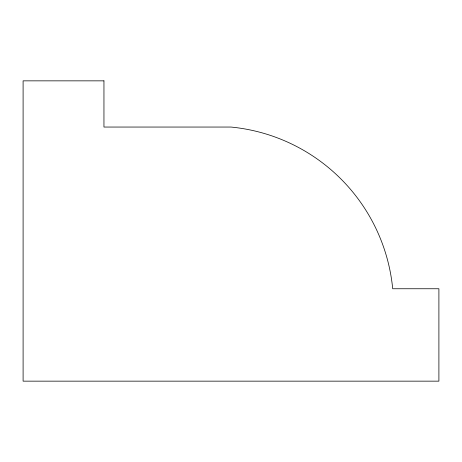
<?xml version="1.0" encoding="UTF-8"?>
<svg xmlns="http://www.w3.org/2000/svg" width="462" height="462" viewBox="0 0 462 462"><rect width="100%" height="100%" fill="white"/><g stroke="black" fill="none" stroke-linecap="round" stroke-linejoin="round"><path stroke-width="0.69" d="M103.95 80.85L23.1 80.85L23.1 381.15L438.9 381.15L438.9 288.75L392.7 288.75A179.862 179.862 0 0 0 231 127.05L103.95 127.05L103.95 80.85"/></g></svg>
